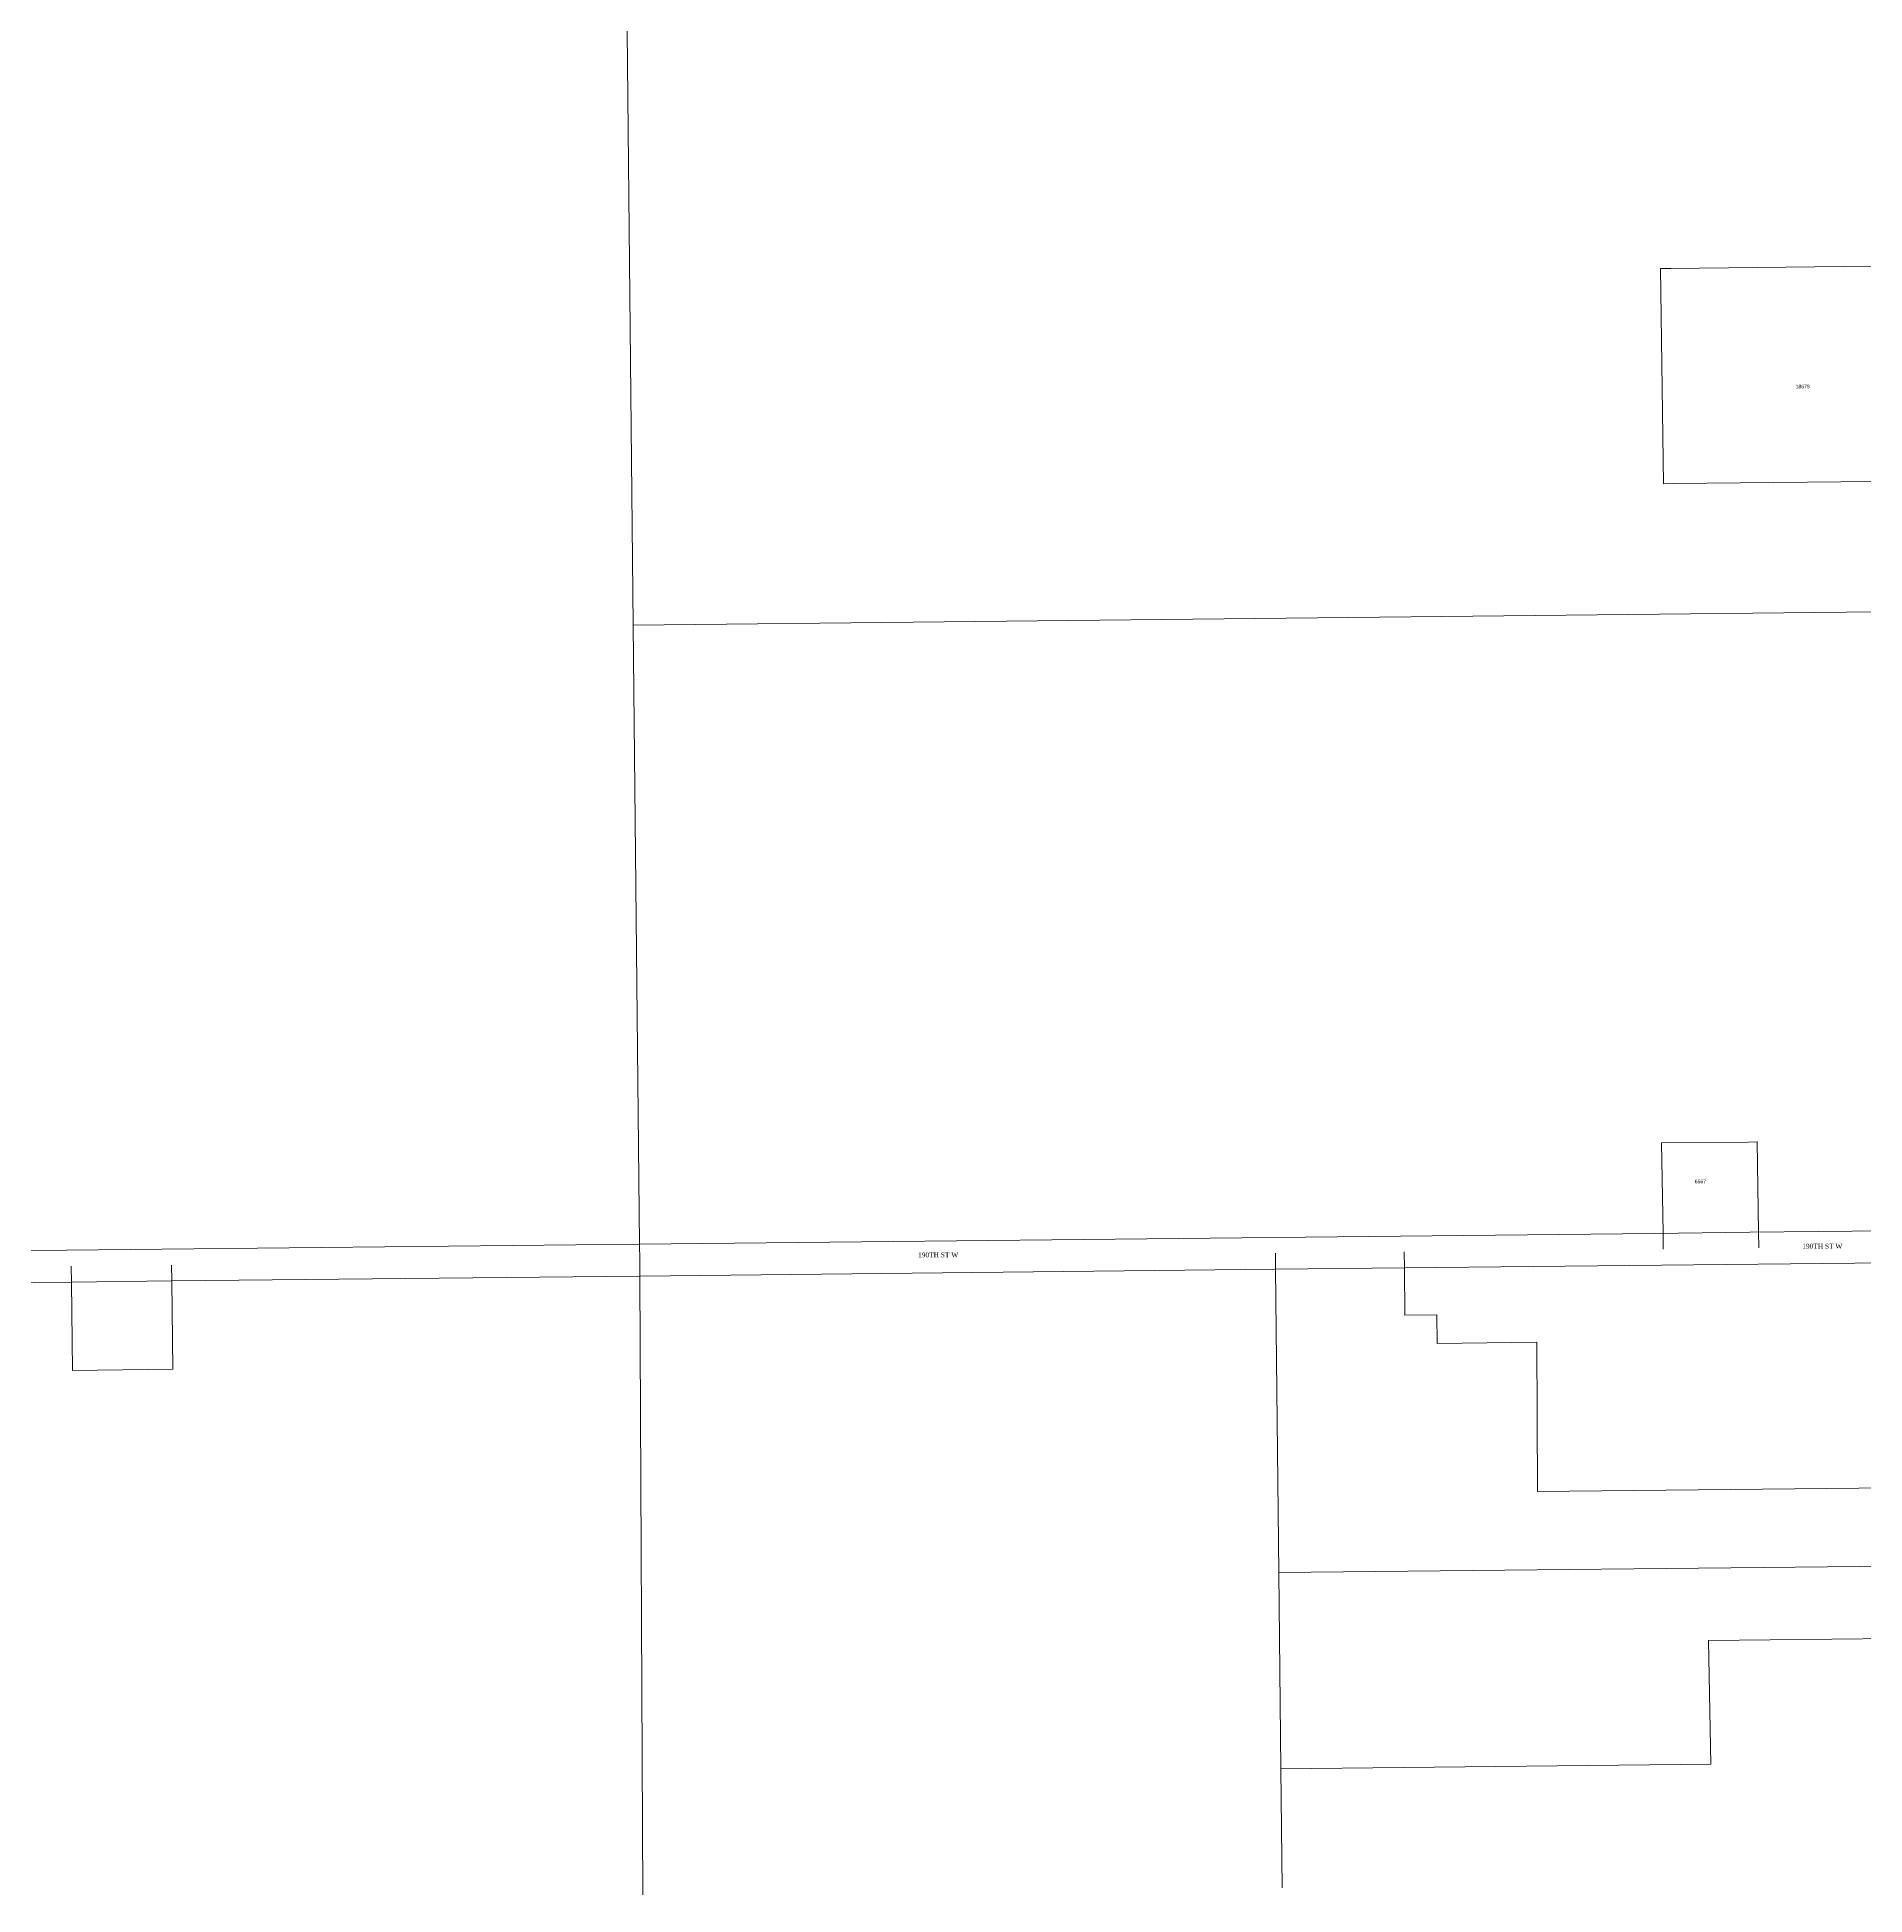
# Model space of a CAD drawing. Header units: feet. Extents: x 865220 to 2841409, y -2240498 to 948907.
# Drawn here: x 2829667 to 2833454, y 938033 to 941881 of the extents above; entities that cross this region are included whole.
import ezdxf
from ezdxf.enums import TextEntityAlignment as Align

# ---------------------------------------------------------------- set-up
doc = ezdxf.new("R2010")
doc.units = ezdxf.units.FT
doc.header["$LTSCALE"] = 0.015
doc.header["$MEASUREMENT"] = 0
for name, color, linetype in [('Dakota County Addresses', 7, 'Continuous'), ('Dakota County Parcels', 7, 'Continuous'), ('STREET NAME', 7, 'Continuous')]:
    doc.layers.add(name, color=color, linetype=linetype)
doc.styles.add('Dimensions 100', font='arial.ttf')
doc.styles.get("Standard").update_dxf_attribs({"font": 'times.ttf'})

# ---------------------------------------------------------------- blocks, each defined once
blk = doc.blocks.new('ACMAP_ANN_TEMPLATE_Dakota County Addresses')
at = {"layer": 'Dakota County Addresses', "style": 'Dimensions 100'}
blk.add_attdef('DakotaCountyAddress', text='', height=50, dxfattribs=at).set_placement((0, 0), align=Align.CENTER)

msp = doc.modelspace()

# ---------------------------------------------------------------- linework, layer by layer
at = {"layer": 'Dakota County Parcels', "lineweight": 5}
for p, q in [((2830902.3, 940662.8), (2830888.7, 941977.9)), ((2833030.3, 941402), (2833036.9, 940956.1)), ((2830902.3, 940662.8), (2833479.4, 940690.9)), ((2830915.6, 939380.7), (2830902.3, 940662.8)), ((2833032.8, 939590.3), (2833032.8, 939590.3)), ((2833230.8, 939592.4), (2833230.8, 939593.3)), ((2830915.6, 939380.7), (2833017.6, 939403.1)), ((2833017.6, 939403.1), (2833215.6, 939405.2)), ((2833215.6, 939405.2), (2833498.5, 939408.2)), ((2829596.5, 939366.7), (2830915.6, 939380.7)), ((2830915.9, 939347.7), (2830915.6, 939380.7)), ((2832232.8, 939328.8), (2832232.5, 939361.7)), ((2832499.8, 939331.6), (2832499.4, 939364.6)), ((2829738.5, 939302.2), (2829738.1, 939335.2)), ((2829946.4, 939304.4), (2829946.1, 939337.4)), ((2829946.4, 939304.4), (2830916.1, 939314.7)), ((2830916.1, 939314.7), (2830915.9, 939347.7)), ((2830916.1, 939314.7), (2832232.8, 939328.8)), ((2830921.9, 938032.6), (2830916.1, 939314.7)), ((2832232.8, 939328.8), (2832499.8, 939331.6)), ((2832239.6, 938700.3), (2832232.8, 939328.8)), ((2832499.8, 939331.6), (2833499.5, 939342.2)), ((2832500.8, 939233.4), (2832499.8, 939331.6)), ((2829281.2, 939297.3), (2829738.5, 939302.2)), ((2829738.5, 939302.2), (2829946.4, 939304.4)), ((2829740.4, 939119.2), (2829738.5, 939302.2)), ((2829948.4, 939121.4), (2829946.4, 939304.4)), ((2832500.8, 939233.4), (2832567.2, 939234.1)), ((2832567.2, 939234.1), (2832567.9, 939175.2)), ((2832567.9, 939175.2), (2832774.2, 939177.4)), ((2832774.2, 939177.4), (2832775.9, 938868.1)), ((2829740.4, 939119.2), (2829948.4, 939121.4)), ((2832775.9, 938868.1), (2833507.5, 938875.9)), ((2832239.6, 938700.3), (2833510.3, 938713.8)), ((2832244.1, 938293.9), (2832239.6, 938700.3)), ((2833130, 938559.8), (2833512.9, 938563.8)), ((2833130, 938559.8), (2833134.4, 938303.4)), ((2832244.1, 938293.9), (2833134.4, 938303.4)), ((2832246.7, 938047), (2832244.1, 938293.9))]:
    msp.add_line(p, q, dxfattribs=at)
for points in [[(2833030.3, 941402), (2833051.9, 941402.2), (2833468.8, 941406.8), (2833518.8, 941407.3)], [(2833036.9, 940956.1), (2833056.7, 940956.3), (2833473.6, 940960.9), (2833525.4, 940961.4)], [(2833032.8, 939590.3), (2833212.8, 939592.2), (2833230.8, 939592.4)], [(2833036.1, 939370.3), (2833035.6, 939403.4), (2833032.8, 939590.3)], [(2833234, 939373.2), (2833233.5, 939406.3), (2833230.8, 939592.4)]]:
    msp.add_lwpolyline(points, dxfattribs=at)

# ---------------------------------------------------------------- block references
at = {"layer": 'Dakota County Addresses', "lineweight": 5, "xscale": 0.15, "yscale": 0.15, "zscale": 0.15}
for p, values in [((2833325, 941153.8), {'DakotaCountyAddress': '18679'}), ((2833113.1, 939506.8), {'DakotaCountyAddress': '6567'})]:
    msp.add_blockref('ACMAP_ANN_TEMPLATE_Dakota County Addresses', p, dxfattribs=at).add_auto_attribs(values)

# ---------------------------------------------------------------- texts
at = {"layer": 'STREET NAME', "lineweight": 5, "ltscale": 40, "char_height": 10, "attachment_point": 1}
for insert in [(2831492.4, 939363.5), (2833324, 939381.5)]:
    msp.add_mtext('190TH ST W', dxfattribs=dict(at, insert=insert))

doc.saveas('drawing.dxf')
